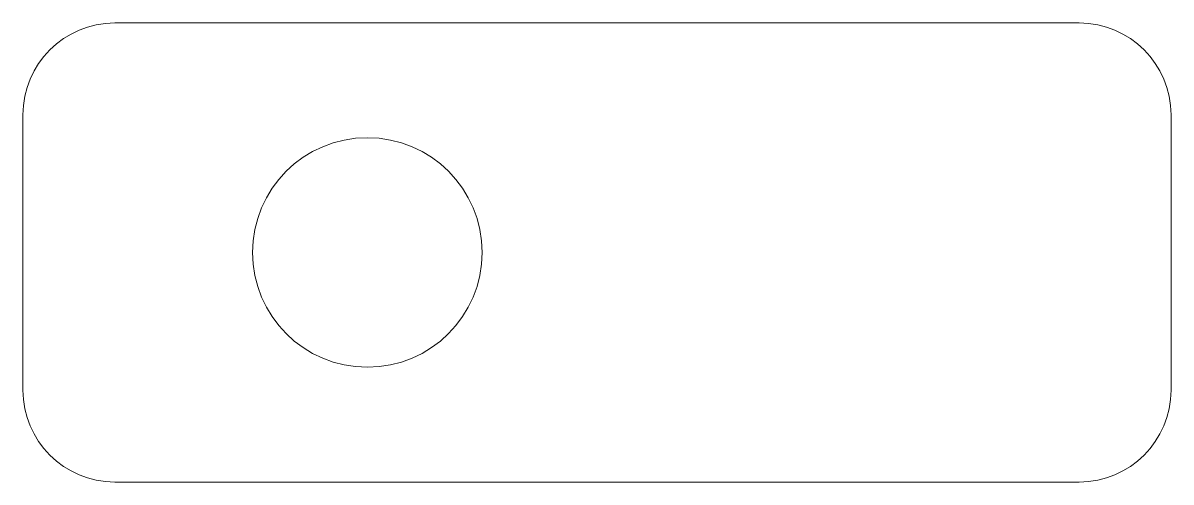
# Model space of a CAD drawing. Header units: inches. Extents: x 0.01 to 6.05, y 0 to 4.84.
# Drawn here: x 4.797 to 6.047, y 4.338 to 4.838 of the extents above; entities outside this region: 2.
import ezdxf

# ---------------------------------------------------------------- set-up
doc = ezdxf.new("R2010")
doc.units = ezdxf.units.IN
doc.header["$MEASUREMENT"] = 0
doc.styles.add('SLDTEXTSTYLE0', font='TXT', dxfattribs={"width": 0.7})

msp = doc.modelspace()

# ---------------------------------------------------------------- linework, layer by layer
at = {"color": 7, "linetype": 'Continuous', "lineweight": 15}
for p, q in [((5.9466, 4.838), (4.8966, 4.838)), ((4.7966, 4.738), (4.7966, 4.438)), ((6.0466, 4.438), (6.0466, 4.738)), ((4.8966, 4.338), (5.9466, 4.338))]:
    msp.add_line(p, q, dxfattribs=at)
msp.add_circle((5.1716, 4.588), 0.125, dxfattribs=at)
for centre, start, end in [((4.8966, 4.738), 90, 180), ((5.9466, 4.738), 0, 90), ((4.8966, 4.438), 180, 270), ((5.9466, 4.438), 270, 0)]:
    msp.add_arc(centre, 0.1, start, end, dxfattribs=at)

# ---------------------------------------------------------------- texts
at = {"color": 7, "linetype": 'Continuous', "char_height": 0.14705, "attachment_point": 1, "style": 'SLDTEXTSTYLE0'}
for s, insert in [('SOLIDWORKS Student Edition.', (0, 0.4101)), ('For Academic Use Only.', (0, 0.1896))]:
    msp.add_mtext(s, dxfattribs=dict(at, insert=insert))

doc.saveas('drawing.dxf')
